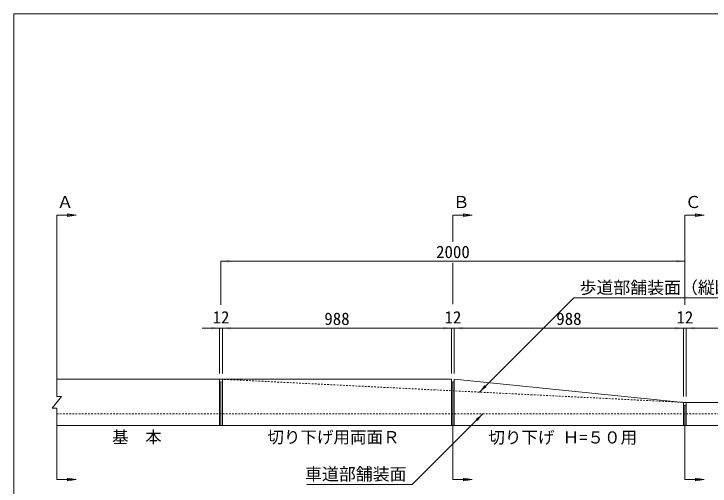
# Model space of a CAD drawing. Units: millimetres at full size, sheet at 1:20. Extents: x -237 to 17963, y -1745 to 5903.
# Drawn here: x 7963 to 10964, y 3112 to 5148 of the extents above; entities that cross this region are included whole.
import ezdxf
from ezdxf.enums import TextEntityAlignment as Align

# ---------------------------------------------------------------- set-up
doc = ezdxf.new("R2010")
doc.units = ezdxf.units.MM
doc.header["$LTSCALE"] = 20
doc.linetypes.add('USER1', pattern=[1.25, 0.625, -0.625])
doc.linetypes.add('USER2', pattern=[0.675, 0.375, -0.3])
for name, color, linetype, lineweight in [('_0-0_', 7, 'USER1', 13), ('寸法線', 7, 'Continuous', 9), ('本体', 2, 'Continuous', 13), ('枠', 5, 'Continuous', 5)]:
    doc.layers.add(name, color=color, linetype=linetype, lineweight=lineweight)
doc.styles.add('ＭＳ ゴシック', font='')
doc.styles.get('ＭＳ ゴシック').set_extended_font_data('MS Gothic')

# ---------------------------------------------------------------- blocks, each defined once
blk = doc.blocks.new('filled_arrow')
at = {"color": 0, "linetype": 'Continuous', "lineweight": -2}
blk.add_solid([(7.5, 1.25), (0, 0), (7.5, -1.25)], dxfattribs=at)

msp = doc.modelspace()

# ---------------------------------------------------------------- hatches: boundary and pattern name
at = {"layer": '寸法線'}
for points in [[(8193.4, 4286.09), (8193.4, 4273.59), (8230.9, 4279.84)], [(9901.36, 4286.09), (9901.36, 4273.59), (9938.86, 4279.84)], [(10901.36, 4286.09), (10901.36, 4273.59), (10938.86, 4279.84)], [(8193.4, 3146), (8193.4, 3133.5), (8230.9, 3139.75)], [(9901.36, 3146), (9901.36, 3133.5), (9938.86, 3139.75)], [(10901.36, 3146), (10901.36, 3133.5), (10938.86, 3139.75)]]:
    msp.add_hatch(color=256, dxfattribs=at).paths.add_polyline_path(points)

# ---------------------------------------------------------------- linework, layer by layer
at = {"layer": '_0-0_', "color": 3}
msp.add_line((10855.66, 3472.47), (10861.66, 3472.47), dxfattribs=at)
at = {"layer": '寸法線'}
for p, q in [((8147.69, 4279.84), (8230.9, 4279.84)), ((8147.69, 3672.53), (8147.69, 4279.84)), ((9855.66, 4279.84), (9938.86, 4279.84)), ((9855.66, 4164.28), (9855.66, 4279.84)), ((10855.66, 4070.04), (10855.66, 4279.84)), ((10855.66, 4279.84), (10938.86, 4279.84)), ((8855.66, 4080.85), (10855.66, 4080.85)), ((8855.66, 3892.58), (8855.66, 4080.85)), ((9855.66, 3895.68), (9855.66, 4074.94)), ((10855.66, 3892.58), (10855.66, 4080.85)), ((8774.66, 3792.58), (8936.66, 3792.58)), ((8849.66, 3597.47), (8849.66, 3792.58)), ((8861.66, 3597.47), (8861.66, 3792.58)), ((8861.66, 3792.58), (9849.66, 3792.58)), ((8861.66, 3597.47), (8861.66, 3792.58)), ((9774.66, 3792.58), (9936.66, 3792.58)), ((9849.66, 3597.47), (9849.66, 3792.58)), ((9849.66, 3597.47), (9849.66, 3792.58)), ((9861.66, 3597.47), (9861.66, 3792.58)), ((9861.66, 3792.58), (10849.66, 3792.58)), ((9861.66, 3597.47), (9861.66, 3792.58)), ((10774.66, 3792.58), (10936.66, 3792.58)), ((10849.66, 3497.47), (10849.66, 3792.58)), ((10849.66, 3497.47), (10849.66, 3792.58)), ((10861.66, 3497.47), (10861.66, 3792.58)), ((10861.66, 3792.58), (11849.66, 3792.58)), ((10861.66, 3497.47), (10861.66, 3792.58)), ((8147.69, 3672.53), (8147.69, 3497.47)), ((8167.69, 3497.47), (8127.69, 3447.47)), ((8147.69, 3497.47), (8167.69, 3497.47)), ((8127.69, 3447.47), (8147.69, 3447.47)), ((8147.69, 3447.47), (8147.69, 3285.07)), ((8147.69, 3372.47), (8147.69, 3139.75)), ((9855.66, 3372.47), (9855.66, 3139.75)), ((10855.66, 3372.47), (10855.66, 3139.75)), ((8147.69, 3139.75), (8230.9, 3139.75)), ((9855.66, 3139.75), (9938.86, 3139.75)), ((10855.66, 3139.75), (10938.86, 3139.75))]:
    msp.add_line(p, q, dxfattribs=at)
at = {"layer": '寸法線', "lineweight": 13}
for points in [[(8193.4, 4286.09), (8193.4, 4273.59), (8230.9, 4279.84)], [(9901.36, 4286.09), (9901.36, 4273.59), (9938.86, 4279.84)], [(10901.36, 4286.09), (10901.36, 4273.59), (10938.86, 4279.84)], [(8193.4, 3146), (8193.4, 3133.5), (8230.9, 3139.75)], [(9901.36, 3146), (9901.36, 3133.5), (9938.86, 3139.75)], [(10901.36, 3146), (10901.36, 3133.5), (10938.86, 3139.75)]]:
    msp.add_lwpolyline(points, close=True, dxfattribs=at)
at = {"layer": '寸法線'}
for points in [[(9970.03, 3516.75), (10376.63, 3923.35), (11516.35, 3923.35)], [(9983.94, 3422.47), (9680.26, 3118.79), (9226.38, 3118.79)]]:
    msp.add_lwpolyline(points, dxfattribs=at)
at = {"layer": '本体'}
for p, q in [((8147.69, 3572.47), (8849.66, 3572.47)), ((8861.66, 3572.47), (9849.66, 3572.47)), ((9861.66, 3572.47), (10849.66, 3472.47)), ((10861.66, 3472.47), (11849.66, 3472.47)), ((8147.69, 3372.47), (8855.66, 3372.47)), ((8855.66, 3372.47), (9855.66, 3372.47)), ((9855.66, 3372.47), (10855.66, 3372.47)), ((10855.66, 3372.47), (11855.66, 3372.47))]:
    msp.add_line(p, q, dxfattribs=at)
at = {"layer": '本体', "lineweight": 9}
for p, q in [((8849.66, 3572.47), (8849.66, 3372.47)), ((8861.66, 3572.47), (8861.66, 3372.47)), ((9849.66, 3572.47), (9849.66, 3372.47)), ((9861.66, 3572.47), (9861.66, 3372.47)), ((8849.7, 3562.03), (8855.66, 3559.47)), ((8861.61, 3562.03), (8855.66, 3559.47)), ((8855.66, 3559.47), (8855.66, 3372.47)), ((9849.7, 3562.03), (9855.66, 3559.47)), ((9861.61, 3562.03), (9855.66, 3559.47)), ((9855.66, 3559.47), (9855.66, 3372.47)), ((10849.66, 3472.47), (10849.66, 3372.47)), ((10849.7, 3462.02), (10855.66, 3459.47)), ((10861.61, 3462.02), (10855.66, 3459.47)), ((10855.66, 3459.47), (10855.66, 3372.47)), ((10861.66, 3472.47), (10861.66, 3372.47))]:
    msp.add_line(p, q, dxfattribs=at)
at = {"layer": '本体', "color": 3, "linetype": 'USER2', "lineweight": 15}
for p, q in [((8849.66, 3572.47), (8855.66, 3572.47)), ((8855.66, 3572.47), (10855.66, 3472.47)), ((8147.69, 3422.47), (17154.24, 3422.47))]:
    msp.add_line(p, q, dxfattribs=at)
at = {"layer": '枠', "lineweight": 13}
for p, q in [((7962.91, -1745.05), (7962.91, 5147.81)), ((7962.91, 5147.81), (17962.91, 5147.81))]:
    msp.add_line(p, q, dxfattribs=at)

# ---------------------------------------------------------------- block references
at = {"layer": '寸法線', "xscale": 5, "yscale": 5}
for p in [(8855.66, 4080.85), (8861.66, 3792.58), (8861.66, 3792.58), (9861.66, 3792.58), (9861.66, 3792.58), (10861.66, 3792.58), (10861.66, 3792.58)]:
    msp.add_blockref('filled_arrow', p, dxfattribs=at)
for p, rotation in [((10855.66, 4080.85), 180), ((8849.66, 3792.58), 180), ((9849.66, 3792.58), 180), ((9849.66, 3792.58), 180), ((10849.66, 3792.58), 180), ((10849.66, 3792.58), 180), ((9970.03, 3516.75), 45), ((9983.94, 3422.47), 225)]:
    msp.add_blockref('filled_arrow', p, dxfattribs=dict(at, rotation=rotation))

# ---------------------------------------------------------------- texts
at = {"layer": '_0-0_', "style": 'ＭＳ ゴシック'}
for s, p in [('Ａ', (8147.98, 4294.83)), ('Ｂ', (9855.94, 4294.83)), ('Ｃ', (10855.94, 4294.83)), ('基\u3000本', (8386.18, 3280.96)), ('切り下げ用両面Ｒ', (9055.66, 3280.96)), ('切り下げ Ｈ=５０用', (10008.51, 3279.62))]:
    msp.add_text(s, height=52.22, dxfattribs=at).set_placement(p, align=Align.BOTTOM_LEFT)
at = {"layer": '寸法線', "style": 'ＭＳ ゴシック'}
for s, p in [('2000', (9855.66, 4121.47)), ('12', (8855.66, 3839.45)), ('988', (9355.66, 3833.2)), ('12', (9855.66, 3839.45)), ('988', (10355.66, 3833.2)), ('12', (10855.66, 3839.45))]:
    msp.add_text(s, height=53.4, dxfattribs=at).set_placement(p, align=Align.MIDDLE_CENTER)
msp.add_text('歩道部舗装面（縦断勾配５％以下）', height=53.4, dxfattribs=at).set_placement((10401.63, 3994.57), align=Align.TOP_LEFT)
msp.add_text('車道部舗装面', height=53.4, dxfattribs=at).set_placement((9655.26, 3190), align=Align.TOP_RIGHT)

doc.saveas('drawing.dxf')
